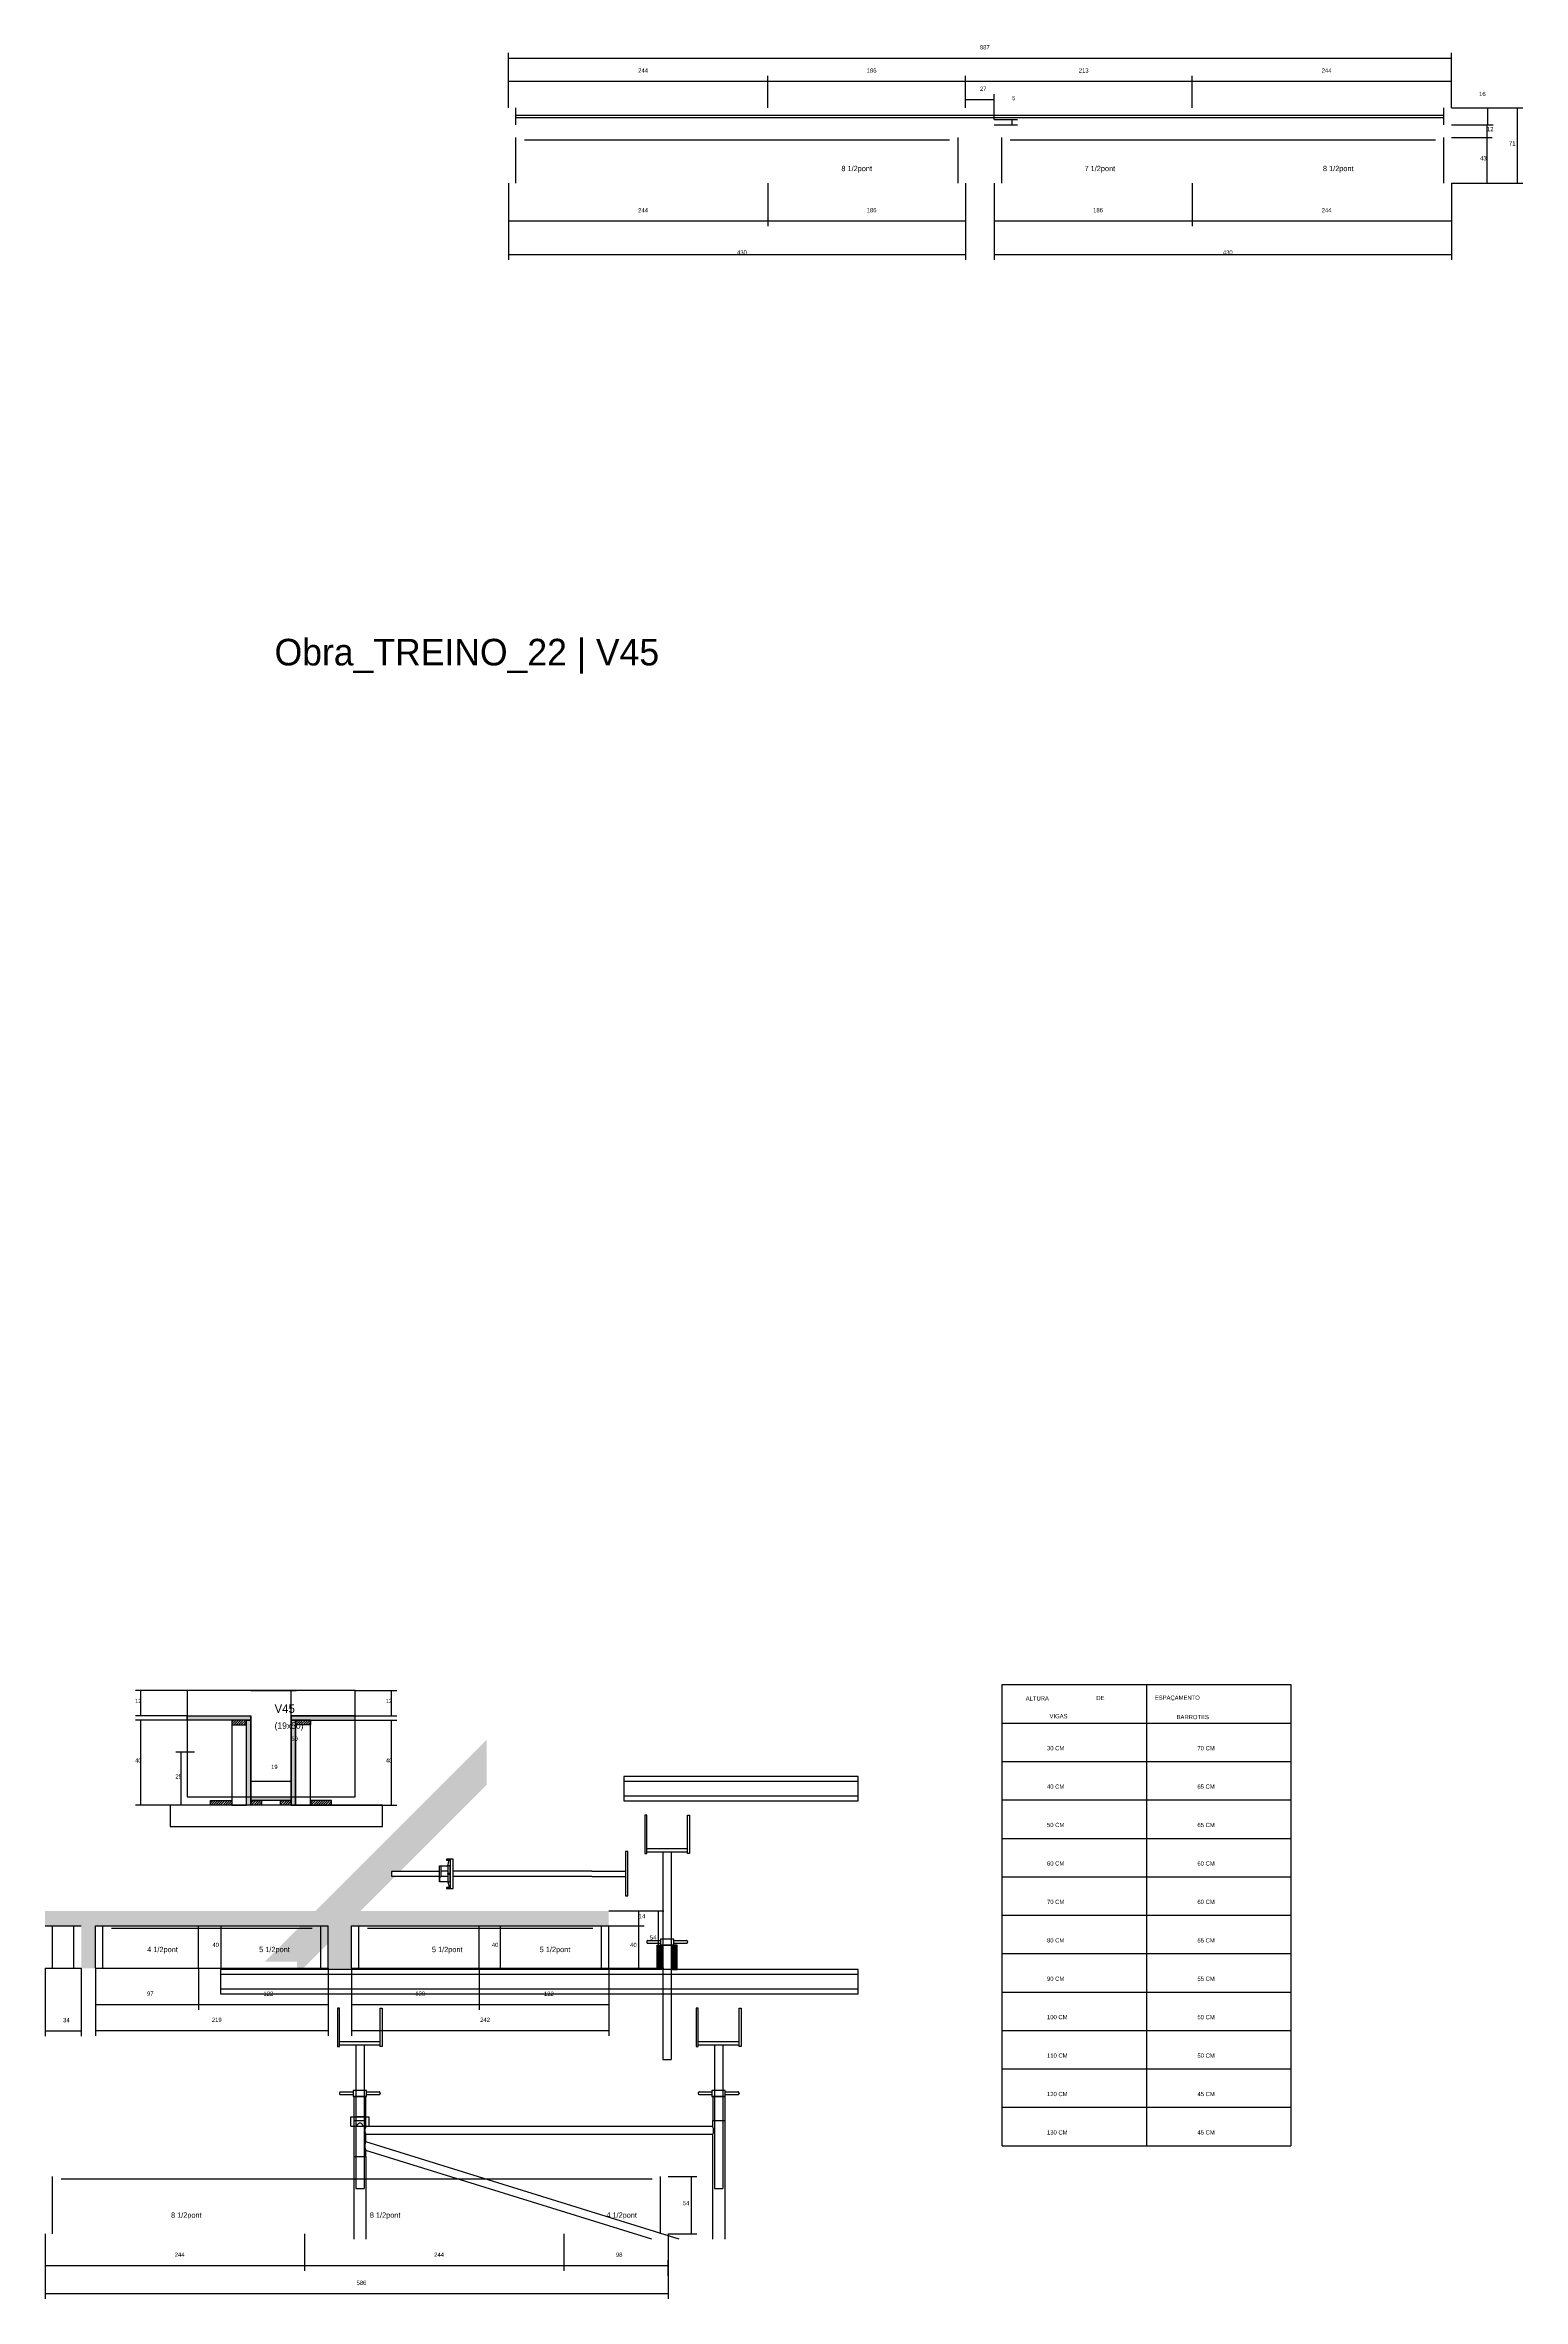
# Model space of a CAD drawing. Header units: metres. Extents: x -2848 to 21926, y -45195 to 1016.
# Drawn here: x 12584 to 13974, y -33546 to -31427 of the extents above; entities that cross this region are included whole.
import ezdxf

# ---------------------------------------------------------------- set-up
doc = ezdxf.new("R2010")
doc.units = ezdxf.units.M
for name, color, linetype in [('BARRA DE ANCORAGEM', 7, 'Continuous'), ('CONCRETO', 251, 'Continuous'), ('COTA', 4, 'Continuous'), ('Cota Seção (2x)', 4, 'Continuous'), ('Demarcação 2', 254, 'Continuous'), ('Escoras', 2, 'Continuous'), ('Forcador', 251, 'Continuous'), ('GARFOS', 7, 'Continuous'), ('Hachura', 253, 'Continuous'), ('LABEL_ID', 3, 'Continuous'), ('Madeira', 126, 'Continuous'), ('NOMENCLATURA', 7, 'Continuous'), ('Painéis', 200, 'Continuous'), ('Perfil Metálico', 251, 'Continuous'), ('SARR_2.2x7', 40, 'Continuous'), ('Texto Seção', 7, 'Continuous')]:
    doc.layers.add(name, color=color, linetype=linetype)

msp = doc.modelspace()

# ---------------------------------------------------------------- hatches: boundary and pattern name
at = {"layer": 'COTA'}
h = msp.add_hatch(dxfattribs=at)
h.set_pattern_fill('AR-CONC', scale=0.03)
h.paths.add_polyline_path([(12872.4, -33195.2), (13114.4, -33195.2), (13114.4, -33181.2), (12584.1, -33181.2), (12584.1, -33195.2), (12618.1, -33195.2), (12618.1, -33235.2), (12631.5, -33235.2), (12631.5, -33195.2), (12850.5, -33195.2), (12850.5, -33235.2), (12872.4, -33235.2)])
at = {"layer": 'Demarcação 2'}
h = msp.add_hatch(color=8, dxfattribs=at)
h.dxf.hatch_style = 1
h.paths.add_polyline_path([(12999.5, -33062.7), (12999.5, -33020.3), (12791, -33228.8), (12821.1, -33228.8), (12821.1, -33236.3), (12825.9, -33236.3), (12913.7, -33148.5), (12910, -33148.5), (12910, -33144.1), (12918.1, -33144.1)])
at = {"layer": 'Hachura'}
h = msp.add_hatch(color=8, dxfattribs=at)
h.dxf.hatch_style = 1
h.paths.add_polyline_path([(12717.7, -33001.8), (12717.7, -32997.8), (12717.7, -32997.8), (12777.7, -32997.8), (12777.7, -32997.8), (12777.7, -33001.8), (12777.7, -33001.8), (12717.7, -33001.8)])
h = msp.add_hatch(color=8, dxfattribs=at)
h.dxf.hatch_style = 1
h.paths.add_polyline_path([(12875.7, -33001.8), (12875.7, -32997.8), (12875.7, -32997.8), (12815.7, -32997.8), (12815.7, -32997.8), (12815.7, -33001.8), (12815.7, -33001.8), (12875.7, -33001.8)])
h = msp.add_hatch(dxfattribs=at)
h.set_pattern_fill('ANSI31', scale=0.5)
h.paths.add_polyline_path([(12759.7, -33001.8), (12759.7, -33006.2), (12759.7, -33006.2), (12773.7, -33006.2), (12773.7, -33006.2), (12773.7, -33001.8), (12773.7, -33001.8), (12759.7, -33001.8)])
h = msp.add_hatch(color=8, dxfattribs=at)
h.dxf.hatch_style = 1
h.paths.add_polyline_path([(12773.7, -33001.8), (12777.7, -33001.8), (12777.7, -33001.8), (12777.7, -33081.8), (12777.7, -33081.8), (12773.7, -33081.8), (12773.7, -33081.8), (12773.7, -33001.8)])
h = msp.add_hatch(color=8, dxfattribs=at)
h.dxf.hatch_style = 1
h.paths.add_polyline_path([(12819.7, -33001.8), (12815.7, -33001.8), (12815.7, -33001.8), (12815.7, -33081.8), (12815.7, -33081.8), (12819.7, -33081.8), (12819.7, -33081.8), (12819.7, -33001.8)])
h = msp.add_hatch(dxfattribs=at)
h.set_pattern_fill('ANSI31', scale=0.5)
h.paths.add_polyline_path([(12833.7, -33001.8), (12833.7, -33006.2), (12833.7, -33006.2), (12819.7, -33006.2), (12819.7, -33006.2), (12819.7, -33001.8), (12819.7, -33001.8), (12833.7, -33001.8)])
h = msp.add_hatch(dxfattribs=at)
h.set_pattern_fill('ANSI31', scale=0.5)
h.paths.add_polyline_path([(12739.7, -33081.8), (12739.7, -33077.4), (12739.7, -33077.4), (12759.7, -33077.4), (12759.7, -33077.4), (12759.7, -33081.8), (12759.7, -33081.8), (12739.7, -33081.8)])
h = msp.add_hatch(color=8, dxfattribs=at)
h.dxf.hatch_style = 1
h.paths.add_polyline_path([(12777.7, -33077.4), (12777.7, -33073.8), (12777.7, -33073.8), (12815.7, -33073.8), (12815.7, -33073.8), (12815.7, -33077.4), (12815.7, -33077.4), (12777.7, -33077.4)])
h = msp.add_hatch(dxfattribs=at)
h.set_pattern_fill('ANSI31', scale=0.5)
h.paths.add_polyline_path([(12777.7, -33081.8), (12777.7, -33077.4), (12777.7, -33077.4), (12787.7, -33077.4), (12787.7, -33077.4), (12787.7, -33081.8), (12787.7, -33081.8), (12777.7, -33081.8)])
h = msp.add_hatch(dxfattribs=at)
h.set_pattern_fill('ANSI31', scale=0.5)
h.paths.add_polyline_path([(12805.7, -33081.8), (12805.7, -33077.4), (12805.7, -33077.4), (12815.7, -33077.4), (12815.7, -33077.4), (12815.7, -33081.8), (12815.7, -33081.8), (12805.7, -33081.8)])
h = msp.add_hatch(dxfattribs=at)
h.set_pattern_fill('ANSI31', scale=0.5)
h.paths.add_polyline_path([(12853.7, -33081.8), (12853.7, -33077.4), (12853.7, -33077.4), (12833.7, -33077.4), (12833.7, -33077.4), (12833.7, -33081.8), (12833.7, -33081.8), (12853.7, -33081.8)])
at = {"layer": 'Perfil Metálico'}
h = msp.add_hatch(color=8, dxfattribs=at)
h.dxf.hatch_style = 1
h.paths.add_polyline_path([(13159.8, -33236.3), (13164.3, -33236.3), (13164.3, -33213.5), (13159.8, -33213.5)])
h = msp.add_hatch(color=8, dxfattribs=at)
h.dxf.hatch_style = 1
h.paths.add_polyline_path([(13174.2, -33236.3), (13178.7, -33236.3), (13178.7, -33213.5), (13174.2, -33213.5)])

# ---------------------------------------------------------------- linework, layer by layer
at = {"layer": 'BARRA DE ANCORAGEM'}
for p, q in [((12962.9, -33138.8), (12964.1, -33133.5)), ((12965.2, -33132.6), (12965.2, -33160)), ((12999.5, -33143.7), (12967.9, -33143.7)), ((13098.5, -33143.7), (12999.5, -33143.7)), ((13098.5, -33143.7), (13130, -33143.7)), ((12955.1, -33150.9), (12955, -33151.4)), ((12955, -33151.4), (12955.1, -33151.9)), ((12955.2, -33150.4), (12955.1, -33150.9)), ((12955.1, -33151.9), (12955.2, -33152.4)), ((12955.5, -33149.9), (12955.2, -33150.4)), ((12955.2, -33152.4), (12955.5, -33152.9)), ((12955.9, -33149.5), (12955.5, -33149.9)), ((12955.5, -33152.9), (12955.9, -33153.3)), ((12956.3, -33149.2), (12955.9, -33149.5)), ((12955.9, -33153.3), (12956.3, -33153.6)), ((12956.8, -33149), (12956.3, -33149.2)), ((12956.3, -33153.6), (12956.8, -33153.8)), ((12962.9, -33153.8), (12964.1, -33159.1)), ((12999.5, -33149), (12967.9, -33149)), ((13098.5, -33149), (12999.5, -33149)), ((13098.5, -33149), (13130, -33149))]:
    msp.add_line(p, q, dxfattribs=at)
for points in [[(13132.4, -33167.1), (13132.4, -33125.5), (13130, -33125.5), (13130, -33167.1)], [(12955, -33144.1), (12910, -33144.1), (12910, -33148.5), (12955, -33148.5)], [(12965.2, -33132.6), (12961.7, -33132.6), (12961.7, -33133.5), (12965.2, -33133.5)], [(12965.2, -33138.8), (12962.9, -33138.8), (12962.9, -33153.8), (12965.2, -33153.8)], [(12967.9, -33160), (12967.9, -33132.6), (12965.2, -33132.6), (12965.2, -33160)], [(12965.2, -33159.1), (12961.7, -33159.1), (12961.7, -33160), (12965.2, -33160)]]:
    msp.add_lwpolyline(points, close=True, dxfattribs=at)
for points in [[(12962.9, -33153.8), (12955, -33153.8), (12955, -33138.8), (12962.9, -33138.8)], [(12962.9, -33143.7), (12956.8, -33143.7), (12956.8, -33138.8)], [(12962.9, -33149), (12956.8, -33149), (12956.8, -33143.7)], [(12962.9, -33146.8), (12965.2, -33146.8), (12965.2, -33145.9), (12962.9, -33145.9), (12962.9, -33146.8), (12962.9, -33145.9)]]:
    msp.add_lwpolyline(points, dxfattribs=at)
at = {"layer": 'CONCRETO'}
for points in [[(12875.7, -32997.8), (12875.7, -32973.8), (12717.7, -32973.8), (12717.7, -32997.8), (12777.7, -32997.8), (12777.7, -33073.8), (12815.7, -33073.8), (12815.7, -33007.8), (12815.7, -32997.8)], [(12717.7, -33073.8), (12875.7, -33073.8), (12875.7, -32973.8), (12717.7, -32973.8)]]:
    msp.add_lwpolyline(points, close=True, dxfattribs=at)
at = {"layer": 'COTA'}
for p, q in [((13020, -31485.6), (13020, -31433.8)), ((13020, -31438.8), (13907, -31438.8)), ((13907, -31485.6), (13907, -31433.8)), ((13020, -31485.6), (13020, -31455.7)), ((13020, -31460.7), (13264, -31460.7)), ((13264, -31485.6), (13264, -31455.7)), ((13264, -31485.6), (13264, -31455.7)), ((13264, -31460.7), (13450, -31460.7)), ((13450, -31485.6), (13450, -31455.7)), ((13450, -31485.6), (13450, -31455.7)), ((13450, -31460.7), (13663, -31460.7)), ((13450, -31485.6), (13450, -31472.8)), ((13477, -31496.6), (13477, -31472.8)), ((13663, -31485.6), (13663, -31455.7)), ((13663, -31485.6), (13663, -31455.7)), ((13663, -31460.7), (13907, -31460.7)), ((13907, -31485.6), (13907, -31455.7)), ((13450, -31477.8), (13477, -31477.8)), ((13907, -31485.6), (13974.3, -31485.6)), ((13907, -31485.6), (13946.2, -31485.6)), ((13941.2, -31501.6), (13941.2, -31485.6)), ((13969.3, -31556.6), (13969.3, -31485.6)), ((13477, -31496.6), (13498.8, -31496.6)), ((13477, -31501.6), (13498.8, -31501.6)), ((13493.8, -31501.6), (13493.8, -31496.6)), ((13907, -31501.6), (13945.5, -31501.6)), ((13907, -31501.6), (13946.2, -31501.6)), ((13907, -31513.6), (13945.5, -31513.6)), ((13907, -31513.6), (13945.5, -31513.6)), ((13940.5, -31513.6), (13940.5, -31501.6)), ((13940.5, -31556.6), (13940.5, -31513.6)), ((13020, -31556.6), (13020, -31597)), ((13020, -31556.6), (13020, -31628.7)), ((13264, -31556.6), (13264, -31597)), ((13264, -31556.6), (13264, -31597)), ((13450, -31556.6), (13450, -31597)), ((13450, -31556.6), (13450, -31628.7)), ((13477, -31556.6), (13477, -31597)), ((13477, -31556.6), (13477, -31628.7)), ((13663, -31556.6), (13663, -31597)), ((13663, -31556.6), (13663, -31597)), ((13907, -31556.6), (13907, -31597)), ((13907, -31556.6), (13907, -31628.7)), ((13907, -31556.6), (13945.5, -31556.6)), ((13907, -31556.6), (13974.3, -31556.6)), ((13020, -31592), (13264, -31592)), ((13264, -31592), (13450, -31592)), ((13477, -31592), (13663, -31592)), ((13663, -31592), (13907, -31592)), ((13020, -31623.7), (13450, -31623.7)), ((13477, -31623.7), (13907, -31623.7)), ((12717.7, -32973.8), (12669.3, -32973.8)), ((12674.3, -32997.8), (12674.3, -32973.8)), ((12875.7, -32973.8), (12915.1, -32973.8)), ((12910.1, -32997.8), (12910.1, -32973.8)), ((12717.7, -32997.8), (12669.3, -32997.8)), ((12875.7, -32997.8), (12915.1, -32997.8)), ((12717.7, -33001.8), (12669.3, -33001.8)), ((12674.3, -33081.8), (12674.3, -33001.8)), ((12833.7, -33001.8), (12915.1, -33001.8)), ((12910.1, -33081.8), (12910.1, -33001.8)), ((12724.7, -33031.8), (12707.2, -33031.8)), ((12712.2, -33081.8), (12712.2, -33031.8)), ((12739.7, -33081.8), (12669.3, -33081.8)), ((12731.6, -33081.8), (12707.2, -33081.8)), ((12853.7, -33081.8), (12915.1, -33081.8)), ((13114.4, -33181.2), (13147.6, -33181.2)), ((13114.4, -33181.2), (13166.2, -33181.2)), ((13142.6, -33195.2), (13142.6, -33181.2)), ((13161.2, -33235.2), (13161.2, -33181.2)), ((12740, -33195.2), (12754.6, -33195.2)), ((12749.6, -33235.2), (12749.6, -33195.2)), ((13003.8, -33195.2), (13017.5, -33195.2)), ((13012.5, -33235.2), (13012.5, -33195.2)), ((13114.4, -33195.2), (13147.6, -33195.2)), ((13114.4, -33195.2), (13147.6, -33195.2)), ((13142.6, -33235.2), (13142.6, -33195.2)), ((12584.1, -33235.2), (12584.1, -33299.1)), ((12618.1, -33235.2), (12618.1, -33299.1)), ((12631.5, -33235.2), (12631.5, -33274.1)), ((12631.5, -33235.2), (12631.5, -33298.7)), ((12728.5, -33235.2), (12728.5, -33274.1)), ((12728.5, -33235.2), (12728.5, -33274.1)), ((12740, -33235.2), (12754.6, -33235.2)), ((12850.5, -33235.2), (12850.5, -33274.1)), ((12850.5, -33235.2), (12850.5, -33298.7)), ((12872.4, -33235.2), (12872.4, -33274.1)), ((12872.4, -33235.2), (12872.4, -33298.7)), ((12992.4, -33235.2), (12992.4, -33274.1)), ((12992.4, -33235.2), (12992.4, -33274.1)), ((13003.8, -33235.2), (13017.5, -33235.2)), ((13114.4, -33235.2), (13114.4, -33274.1)), ((13114.4, -33235.2), (13114.4, -33298.7)), ((13114.4, -33235.2), (13147.6, -33235.2)), ((13114.4, -33235.2), (13166.2, -33235.2)), ((12631.5, -33269.1), (12728.5, -33269.1)), ((12728.5, -33269.1), (12850.5, -33269.1)), ((12872.4, -33269.1), (12992.4, -33269.1)), ((12992.4, -33269.1), (13114.4, -33269.1)), ((12584.1, -33294.1), (12618.1, -33294.1)), ((12631.5, -33293.7), (12850.5, -33293.7)), ((12872.4, -33293.7), (13114.4, -33293.7)), ((13170.1, -33431), (13197.1, -33431)), ((13192.1, -33485), (13192.1, -33431)), ((12584.1, -33485), (12584.1, -33519.6)), ((12584.1, -33485), (12584.1, -33546.1)), ((12828.1, -33485), (12828.1, -33519.6)), ((12828.1, -33485), (12828.1, -33519.6)), ((13072.1, -33485), (13072.1, -33519.6)), ((13072.1, -33485), (13072.1, -33519.6)), ((13170.1, -33485), (13197.1, -33485)), ((13170.1, -33485), (13170.1, -33546.1)), ((12584.1, -33514.6), (12828.1, -33514.6)), ((12828.1, -33514.6), (13072.1, -33514.6)), ((13072.1, -33514.6), (13170.1, -33514.6)), ((13170.1, -33524.3), (13170.1, -33509.6)), ((12584.1, -33541.1), (13170.1, -33541.1))]:
    msp.add_line(p, q, dxfattribs=at)
at = {"layer": 'Cota Seção (2x)'}
for p, q in [((12777.7, -32973.8), (12820.7, -32973.8)), ((12815.7, -33073.8), (12815.7, -32973.8)), ((12777.7, -33073.8), (12777.7, -33054.3)), ((12777.7, -33059.3), (12815.7, -33059.3)), ((12815.7, -33073.8), (12815.7, -33054.3)), ((12777.7, -33073.8), (12820.7, -33073.8))]:
    msp.add_line(p, q, dxfattribs=at)
at = {"layer": 'Escoras'}
for p, q in [((13174.9, -33213.5), (13163.7, -33213.5)), ((12874.6, -33355.9), (12874.6, -33490)), ((12885.9, -33355.9), (12874.6, -33355.9)), ((12885.9, -33378.4), (12885.9, -33355.9)), ((13223.4, -33355.9), (13212.1, -33355.9)), ((13212.1, -33355.9), (13212.1, -33378.4)), ((13223.4, -33355.9), (13223.4, -33490)), ((12871.8, -33375), (12888.7, -33375)), ((12871.8, -33383.8), (12871.8, -33375)), ((12874.6, -33378.4), (12885.9, -33378.4)), ((12884.2, -33375), (12876.3, -33375)), ((12878.8, -33381.2), (12878.2, -33381.7)), ((12879.5, -33380.9), (12878.8, -33381.2)), ((12880.2, -33380.8), (12879.5, -33380.9)), ((12881, -33380.9), (12880.2, -33380.8)), ((12881.7, -33381.2), (12881, -33380.9)), ((12882.3, -33381.7), (12881.7, -33381.2)), ((12885.9, -33384), (12885.9, -33378.4)), ((12888.7, -33375), (12888.7, -33383.8)), ((13212.1, -33378.4), (13223.4, -33378.4)), ((13212.1, -33384), (13212.1, -33378.4)), ((12871.8, -33383.8), (12877.3, -33383.8)), ((12884.2, -33384.1), (12876.3, -33384.1)), ((12877.4, -33383), (12877.3, -33383.8)), ((12877.7, -33382.3), (12877.4, -33383)), ((12878.2, -33381.7), (12877.7, -33382.3)), ((12882.8, -33382.3), (12882.3, -33381.7)), ((12883.1, -33383), (12882.8, -33382.3)), ((12883.2, -33383.8), (12883.1, -33383)), ((12883.2, -33383.8), (12888.7, -33383.8)), ((12885, -33387.2), (12884.9, -33387.8)), ((12884.9, -33387.8), (12885, -33388.5)), ((12885, -33401.5), (12884.9, -33402.3)), ((12884.9, -33402.3), (12885, -33403)), ((12885.2, -33385.9), (12885, -33386.5)), ((12885, -33386.5), (12885, -33387.2)), ((12885, -33388.5), (12885, -33389.1)), ((12885, -33389.1), (12885.2, -33389.8)), ((12885.2, -33400.1), (12885, -33400.8)), ((12885, -33400.8), (12885, -33401.5)), ((12885.4, -33385.2), (12885.2, -33385.9)), ((12885.2, -33389.8), (12885.4, -33390.4)), ((12885.3, -33399.4), (12885.2, -33400.1)), ((12885.6, -33398.7), (12885.3, -33399.4)), ((12885.6, -33384.6), (12885.4, -33385.2)), ((12885.4, -33390.4), (12885.6, -33391)), ((12885.9, -33384), (12885.6, -33384.6)), ((12885.6, -33391), (12885.9, -33391.6)), ((12885.9, -33398), (12885.6, -33398.7)), ((13212.1, -33384), (12885.9, -33384)), ((13212.1, -33391.6), (12885.9, -33391.6)), ((12885.9, -33398), (12885.9, -33391.6)), ((13180.6, -33490), (12885.9, -33398.5)), ((13212.4, -33384.6), (13212.1, -33384)), ((13212.1, -33391.6), (13212.4, -33391)), ((13212.1, -33490), (13212.1, -33391.6)), ((13212.6, -33385.2), (13212.4, -33384.6)), ((13212.4, -33391), (13212.6, -33390.4)), ((13212.8, -33385.9), (13212.6, -33385.2)), ((13212.6, -33390.4), (13212.8, -33389.8)), ((13212.9, -33386.5), (13212.8, -33385.9)), ((13212.8, -33389.8), (13212.9, -33389.1)), ((13213, -33387.2), (13212.9, -33386.5)), ((13212.9, -33389.1), (13213, -33388.5)), ((13213, -33387.8), (13213, -33387.2)), ((13213, -33388.5), (13213, -33387.8)), ((12874.6, -33412.1), (12885.9, -33412.1)), ((12885, -33403), (12885, -33403.7)), ((12885, -33403.7), (12885.2, -33404.4)), ((12885.2, -33404.4), (12885.3, -33405.1)), ((12885.3, -33405.1), (12885.6, -33405.8)), ((12885.6, -33405.8), (12885.9, -33406.5)), ((13154.8, -33490), (12885.9, -33406.5)), ((12885.9, -33412.1), (12885.9, -33406.5)), ((12885.9, -33412.1), (12885.9, -33490))]:
    msp.add_line(p, q, dxfattribs=at)
at = {"layer": 'Forcador'}
for p, q in [((13150.2, -33122.6), (13188.4, -33122.6)), ((13150.2, -33125.8), (13188.4, -33125.8)), ((13165.3, -33125.8), (13165.3, -33236.3)), ((13173.2, -33125.8), (13173.2, -33236.3)), ((13150.3, -33209.6), (13150.2, -33209.8)), ((13150.2, -33209.8), (13150.2, -33209.9)), ((13150.2, -33209.9), (13150.2, -33210)), ((13150.2, -33210), (13150.2, -33210.1)), ((13150.2, -33210.1), (13150.2, -33210.6)), ((13150.2, -33210.6), (13150.2, -33210.7)), ((13150.2, -33210.7), (13150.2, -33210.9)), ((13150.2, -33210.9), (13150.2, -33211)), ((13150.2, -33211), (13150.3, -33211.1)), ((13150.4, -33209.5), (13150.3, -33209.6)), ((13150.3, -33211.1), (13150.4, -33211.2)), ((13150.5, -33209.3), (13150.4, -33209.4)), ((13150.4, -33209.4), (13150.4, -33209.5)), ((13150.4, -33211.2), (13150.4, -33211.3)), ((13150.4, -33211.3), (13150.5, -33211.4)), ((13150.7, -33209.3), (13150.5, -33209.3)), ((13150.5, -33211.4), (13150.7, -33211.5)), ((13150.8, -33209.2), (13150.7, -33209.3)), ((13150.7, -33211.5), (13150.8, -33211.5)), ((13150.9, -33209.2), (13150.8, -33209.2)), ((13150.8, -33211.5), (13150.9, -33211.6)), ((13151, -33209.1), (13150.9, -33209.2)), ((13150.9, -33211.6), (13151, -33211.6)), ((13151.2, -33209.1), (13151, -33209.1)), ((13151, -33211.6), (13151.2, -33211.6)), ((13151.2, -33209.1), (13163, -33209.1)), ((13151.2, -33211.6), (13163, -33211.6)), ((13175.6, -33209.1), (13187.4, -33209.1)), ((13175.6, -33211.6), (13187.4, -33211.6)), ((13187.5, -33209.1), (13187.4, -33209.1)), ((13187.4, -33211.6), (13187.5, -33211.6)), ((13187.6, -33209.2), (13187.5, -33209.1)), ((13187.5, -33211.6), (13187.6, -33211.6)), ((13187.8, -33209.2), (13187.6, -33209.2)), ((13187.6, -33211.6), (13187.8, -33211.5)), ((13187.9, -33209.3), (13187.8, -33209.2)), ((13187.8, -33211.5), (13187.9, -33211.5)), ((13188, -33209.3), (13187.9, -33209.3)), ((13187.9, -33211.5), (13188, -33211.4)), ((13188.1, -33209.4), (13188, -33209.3)), ((13188, -33211.4), (13188.1, -33211.3)), ((13188.2, -33209.5), (13188.1, -33209.4)), ((13188.1, -33211.3), (13188.2, -33211.2)), ((13188.3, -33209.6), (13188.2, -33209.5)), ((13188.2, -33211.2), (13188.3, -33211.1)), ((13188.3, -33209.8), (13188.3, -33209.6)), ((13188.4, -33209.9), (13188.3, -33209.8)), ((13188.3, -33211), (13188.4, -33210.9)), ((13188.3, -33211.1), (13188.3, -33211)), ((13188.4, -33210), (13188.4, -33209.9)), ((13188.4, -33210.1), (13188.4, -33210)), ((13188.4, -33210.1), (13188.4, -33210.6)), ((13188.4, -33210.7), (13188.4, -33210.6)), ((13188.4, -33210.9), (13188.4, -33210.7)), ((13165.3, -33236.3), (13165.3, -33259.1)), ((13173.2, -33236.3), (13173.2, -33259.1)), ((13165.3, -33259.1), (13165.3, -33320.8)), ((13173.2, -33259.1), (13173.2, -33320.8)), ((12861.1, -33304.1), (12899.4, -33304.1)), ((12861.1, -33307.3), (12899.4, -33307.3)), ((12876.3, -33307.3), (12876.3, -33442.3)), ((12884.2, -33307.3), (12884.2, -33442.3)), ((13198.6, -33304.1), (13236.9, -33304.1)), ((13198.6, -33307.3), (13236.9, -33307.3)), ((13213.8, -33307.3), (13213.8, -33442.3)), ((13221.7, -33307.3), (13221.7, -33442.3)), ((13165.3, -33320.8), (13173.2, -33320.8)), ((12861.2, -33352.1), (12861.1, -33352.2)), ((12861.1, -33352.2), (12861.1, -33352.4)), ((12861.1, -33352.4), (12861.1, -33352.5)), ((12861.1, -33352.5), (12861.1, -33352.9)), ((12861.1, -33352.9), (12861.1, -33353.1)), ((12861.1, -33353.1), (12861.1, -33353.2)), ((12861.1, -33353.2), (12861.2, -33353.3)), ((12861.3, -33351.9), (12861.2, -33352)), ((12861.2, -33352), (12861.2, -33352.1)), ((12861.2, -33353.3), (12861.2, -33353.5)), ((12861.2, -33353.5), (12861.3, -33353.6)), ((12861.4, -33351.8), (12861.3, -33351.9)), ((12861.3, -33353.6), (12861.4, -33353.7)), ((12861.5, -33351.7), (12861.4, -33351.8)), ((12861.4, -33353.7), (12861.5, -33353.8)), ((12861.6, -33351.6), (12861.5, -33351.7)), ((12861.5, -33353.8), (12861.6, -33353.8)), ((12861.7, -33351.6), (12861.6, -33351.6)), ((12861.6, -33353.8), (12861.7, -33353.9)), ((12861.9, -33351.5), (12861.7, -33351.6)), ((12861.7, -33353.9), (12861.9, -33353.9)), ((12862, -33351.5), (12861.9, -33351.5)), ((12861.9, -33353.9), (12862, -33354)), ((12862.1, -33351.5), (12862, -33351.5)), ((12862, -33354), (12862.1, -33354)), ((12862.1, -33351.5), (12873.9, -33351.5)), ((12862.1, -33354), (12873.9, -33354)), ((12886.5, -33351.5), (12898.3, -33351.5)), ((12886.5, -33354), (12898.3, -33354)), ((12898.5, -33351.5), (12898.3, -33351.5)), ((12898.3, -33354), (12898.5, -33354)), ((12898.6, -33351.5), (12898.5, -33351.5)), ((12898.5, -33354), (12898.6, -33353.9)), ((12898.7, -33351.6), (12898.6, -33351.5)), ((12898.6, -33353.9), (12898.7, -33353.9)), ((12898.8, -33351.6), (12898.7, -33351.6)), ((12898.7, -33353.9), (12898.8, -33353.8)), ((12899, -33351.7), (12898.8, -33351.6)), ((12898.8, -33353.8), (12899, -33353.8)), ((12899.1, -33351.8), (12899, -33351.7)), ((12899, -33353.8), (12899.1, -33353.7)), ((12899.1, -33351.9), (12899.1, -33351.8)), ((12899.2, -33352), (12899.1, -33351.9)), ((12899.1, -33353.6), (12899.2, -33353.5)), ((12899.1, -33353.7), (12899.1, -33353.6)), ((12899.3, -33352.1), (12899.2, -33352)), ((12899.2, -33353.5), (12899.3, -33353.3)), ((12899.3, -33352.2), (12899.3, -33352.1)), ((12899.3, -33352.4), (12899.3, -33352.2)), ((12899.4, -33352.5), (12899.3, -33352.4)), ((12899.3, -33353.1), (12899.4, -33352.9)), ((12899.3, -33353.2), (12899.3, -33353.1)), ((12899.3, -33353.3), (12899.3, -33353.2)), ((12899.4, -33352.5), (12899.4, -33352.9)), ((13198.7, -33352.1), (13198.6, -33352.2)), ((13198.6, -33352.2), (13198.6, -33352.4)), ((13198.6, -33352.4), (13198.6, -33352.5)), ((13198.6, -33352.5), (13198.6, -33352.9)), ((13198.6, -33352.9), (13198.6, -33353.1)), ((13198.6, -33353.1), (13198.6, -33353.2)), ((13198.6, -33353.2), (13198.7, -33353.3)), ((13198.8, -33351.9), (13198.7, -33352)), ((13198.7, -33352), (13198.7, -33352.1)), ((13198.7, -33353.3), (13198.7, -33353.5)), ((13198.7, -33353.5), (13198.8, -33353.6)), ((13198.9, -33351.8), (13198.8, -33351.9)), ((13198.8, -33353.6), (13198.9, -33353.7)), ((13199, -33351.7), (13198.9, -33351.8)), ((13198.9, -33353.7), (13199, -33353.8)), ((13199.1, -33351.6), (13199, -33351.7)), ((13199, -33353.8), (13199.1, -33353.8)), ((13199.2, -33351.6), (13199.1, -33351.6)), ((13199.1, -33353.8), (13199.2, -33353.9)), ((13199.4, -33351.5), (13199.2, -33351.6)), ((13199.2, -33353.9), (13199.4, -33353.9)), ((13199.5, -33351.5), (13199.4, -33351.5)), ((13199.4, -33353.9), (13199.5, -33354)), ((13199.6, -33351.5), (13199.5, -33351.5)), ((13199.5, -33354), (13199.6, -33354)), ((13199.6, -33351.5), (13211.4, -33351.5)), ((13199.6, -33354), (13211.4, -33354)), ((13224, -33351.5), (13235.8, -33351.5)), ((13224, -33354), (13235.8, -33354)), ((13236, -33351.5), (13235.8, -33351.5)), ((13235.8, -33354), (13236, -33354)), ((13236.1, -33351.5), (13236, -33351.5)), ((13236, -33354), (13236.1, -33353.9)), ((13236.2, -33351.6), (13236.1, -33351.5)), ((13236.1, -33353.9), (13236.2, -33353.9)), ((13236.3, -33351.6), (13236.2, -33351.6)), ((13236.2, -33353.9), (13236.3, -33353.8)), ((13236.5, -33351.7), (13236.3, -33351.6)), ((13236.3, -33353.8), (13236.5, -33353.8)), ((13236.6, -33351.8), (13236.5, -33351.7)), ((13236.5, -33353.8), (13236.6, -33353.7)), ((13236.6, -33351.9), (13236.6, -33351.8)), ((13236.7, -33352), (13236.6, -33351.9)), ((13236.6, -33353.6), (13236.7, -33353.5)), ((13236.6, -33353.7), (13236.6, -33353.6)), ((13236.8, -33352.1), (13236.7, -33352)), ((13236.7, -33353.5), (13236.8, -33353.3)), ((13236.8, -33352.2), (13236.8, -33352.1)), ((13236.8, -33352.4), (13236.8, -33352.2)), ((13236.9, -33352.5), (13236.8, -33352.4)), ((13236.8, -33353.1), (13236.9, -33352.9)), ((13236.8, -33353.2), (13236.8, -33353.1)), ((13236.8, -33353.3), (13236.8, -33353.2)), ((13236.9, -33352.5), (13236.9, -33352.9)), ((12876.3, -33442.3), (12884.2, -33442.3)), ((13213.8, -33442.3), (13221.7, -33442.3))]:
    msp.add_line(p, q, dxfattribs=at)
for points in [[(13148.2, -33091.1), (13148.2, -33127.1), (13150.2, -33127.1), (13150.2, -33091.1)], [(13190.3, -33091.1), (13190.3, -33127.1), (13188.4, -33127.1), (13188.4, -33091.1)], [(13163, -33207.7), (13163, -33213.5), (13175.6, -33213.5), (13175.6, -33207.7)], [(12859.2, -33272.6), (12859.2, -33308.6), (12861.1, -33308.6), (12861.1, -33272.6)], [(12901.3, -33272.6), (12901.3, -33308.6), (12899.4, -33308.6), (12899.4, -33272.6)], [(13196.7, -33272.6), (13196.7, -33308.6), (13198.6, -33308.6), (13198.6, -33272.6)], [(13238.8, -33272.6), (13238.8, -33308.6), (13236.9, -33308.6), (13236.9, -33272.6)], [(12873.9, -33350), (12873.9, -33355.9), (12886.5, -33355.9), (12886.5, -33350)], [(13211.4, -33350), (13211.4, -33355.9), (13224, -33355.9), (13224, -33350)]]:
    msp.add_lwpolyline(points, close=True, dxfattribs=at)
at = {"layer": 'GARFOS'}
for p, q in [((13484.4, -33402.1), (13484.4, -32968.4)), ((13484.4, -32968.4), (13755.9, -32968.4)), ((13620.2, -32968.4), (13620.2, -33402.1)), ((13755.9, -32968.4), (13755.9, -33402.1)), ((13484.4, -33004.6), (13755.9, -33004.6)), ((13484.4, -33004.6), (13755.9, -33004.6)), ((13484.4, -33040.7), (13755.9, -33040.7)), ((13484.4, -33076.8), (13755.9, -33076.8)), ((13484.4, -33113), (13755.9, -33113)), ((13484.4, -33149.1), (13755.9, -33149.1)), ((13484.4, -33185.3), (13755.9, -33185.3)), ((13484.4, -33221.4), (13755.9, -33221.4)), ((13484.4, -33257.5), (13755.9, -33257.5)), ((13484.4, -33293.7), (13755.9, -33293.7)), ((13484.4, -33329.8), (13755.9, -33329.8)), ((13484.4, -33365.9), (13755.9, -33365.9)), ((13484.4, -33402.1), (13755.9, -33402.1))]:
    msp.add_line(p, q, dxfattribs=at)
at = {"layer": 'Madeira'}
for points in [[(12759.7, -33001.8), (12759.7, -33006.2), (12773.7, -33006.2), (12773.7, -33001.8)], [(12759.7, -33081.8), (12773.7, -33081.8), (12773.7, -33001.8), (12759.7, -33001.8)], [(12833.7, -33001.8), (12833.7, -33006.2), (12819.7, -33006.2), (12819.7, -33001.8)], [(12833.7, -33001.8), (12819.7, -33001.8), (12819.7, -33081.8), (12833.7, -33081.8)], [(12701.8, -33101.8), (12901.4, -33101.8), (12901.4, -33081.8), (12701.8, -33081.8)], [(12739.7, -33081.8), (12739.7, -33077.4), (12759.7, -33077.4), (12759.7, -33081.8)], [(12777.7, -33081.8), (12777.7, -33077.4), (12787.7, -33077.4), (12787.7, -33081.8)], [(12805.7, -33081.8), (12805.7, -33077.4), (12815.7, -33077.4), (12815.7, -33081.8)], [(12853.7, -33081.8), (12853.7, -33077.4), (12833.7, -33077.4), (12833.7, -33081.8)]]:
    msp.add_lwpolyline(points, close=True, dxfattribs=at)
at = {"layer": 'Painéis'}
for p, q in [((12717.7, -32997.8), (12777.7, -32997.8)), ((12717.7, -33001.8), (12717.7, -32997.8)), ((12777.7, -33001.8), (12777.7, -32997.8)), ((12815.7, -32997.8), (12875.7, -32997.8)), ((12815.7, -33001.8), (12815.7, -32997.8)), ((12875.7, -33001.8), (12875.7, -32997.8)), ((12777.7, -33081.8), (12777.7, -33001.8)), ((12815.7, -33081.8), (12815.7, -33001.8)), ((12777.7, -33073.8), (12815.7, -33073.8)), ((12777.7, -33077.4), (12777.7, -33073.8)), ((12815.7, -33077.4), (12815.7, -33073.8)), ((12584.1, -33195.2), (12618.1, -33195.2)), ((12631.5, -33195.2), (12850.5, -33195.2)), ((12631.5, -33235.2), (12631.5, -33195.2)), ((12728.5, -33235.2), (12728.5, -33195.2)), ((12850.5, -33235.2), (12850.5, -33195.2)), ((12872.4, -33195.2), (13114.4, -33195.2)), ((12872.4, -33235.2), (12872.4, -33195.2)), ((12992.4, -33235.2), (12992.4, -33195.2)), ((13114.4, -33235.2), (13114.4, -33195.2)), ((12584.1, -33235.2), (12618.1, -33235.2)), ((12631.5, -33235.2), (12850.5, -33235.2)), ((12872.4, -33235.2), (13114.4, -33235.2))]:
    msp.add_line(p, q, dxfattribs=at)
for points in [[(12717.7, -33001.8), (12717.7, -32997.8), (12777.7, -32997.8), (12777.7, -33001.8)], [(12875.7, -33001.8), (12875.7, -32997.8), (12815.7, -32997.8), (12815.7, -33001.8)], [(12773.7, -33001.8), (12777.7, -33001.8), (12777.7, -33081.8), (12773.7, -33081.8)], [(12819.7, -33001.8), (12815.7, -33001.8), (12815.7, -33081.8), (12819.7, -33081.8)], [(12777.7, -33077.4), (12777.7, -33073.8), (12815.7, -33073.8), (12815.7, -33077.4)]]:
    msp.add_lwpolyline(points, close=True, dxfattribs=at)
at = {"layer": 'Perfil Metálico'}
for p, q in [((13128.5, -33059.3), (13349, -33059.3)), ((13128.5, -33073.1), (13349, -33073.1)), ((12749, -33240.8), (13349, -33240.8)), ((12749, -33254.6), (13349, -33254.6))]:
    msp.add_line(p, q, dxfattribs=at)
for points in [[(13128.5, -33077.6), (13349, -33077.6), (13349, -33054.8), (13128.5, -33054.8)], [(13164.3, -33236.3), (13159.8, -33236.3), (13159.8, -33213.5), (13164.3, -33213.5)], [(13174.2, -33236.3), (13178.7, -33236.3), (13178.7, -33213.5), (13174.2, -33213.5)], [(12749, -33259.1), (13349, -33259.1), (13349, -33236.3), (12749, -33236.3)]]:
    msp.add_lwpolyline(points, close=True, dxfattribs=at)
at = {"layer": 'SARR_2.2x7'}
for p, q in [((13027, -31501.6), (13027, -31485.6)), ((13027, -31492.6), (13264, -31492.6)), ((13027, -31494.6), (13264, -31494.6)), ((13264, -31492.6), (13663, -31492.6)), ((13264, -31494.6), (13663, -31494.6)), ((13663, -31492.6), (13900, -31492.6)), ((13663, -31494.6), (13900, -31494.6)), ((13900, -31501.6), (13900, -31485.6)), ((13027, -31556.6), (13027, -31513.6)), ((13035, -31515.8), (13264, -31515.8)), ((13264, -31515.8), (13435, -31515.8)), ((13443, -31556.6), (13443, -31513.6)), ((13484, -31556.6), (13484, -31513.6)), ((13492, -31515.8), (13663, -31515.8)), ((13663, -31515.8), (13892, -31515.8)), ((13900, -31556.6), (13900, -31513.6)), ((12591.1, -33235.2), (12591.1, -33195.2)), ((12611.1, -33235.2), (12611.1, -33195.2)), ((12638.5, -33235.2), (12638.5, -33195.2)), ((12646.5, -33197.4), (12728.5, -33197.4)), ((12728.5, -33197.4), (12835.5, -33197.4)), ((12843.5, -33235.2), (12843.5, -33195.2)), ((12879.4, -33235.2), (12879.4, -33195.2)), ((12887.4, -33197.4), (12992.4, -33197.4)), ((12992.4, -33197.4), (13099.4, -33197.4)), ((13107.4, -33235.2), (13107.4, -33195.2)), ((12591.1, -33485), (12591.1, -33431)), ((12599.1, -33433.2), (12828.1, -33433.2)), ((12828.1, -33433.2), (13072.1, -33433.2)), ((13072.1, -33433.2), (13155.1, -33433.2)), ((13163.1, -33485), (13163.1, -33431))]:
    msp.add_line(p, q, dxfattribs=at)

# ---------------------------------------------------------------- texts
at = {"layer": 'COTA'}
for s, p in [('887', (13463.5, -31430.7)), ('244', (13142, -31452.6)), ('186', (13357, -31452.6)), ('213', (13556.5, -31452.5)), ('244', (13785, -31452.6)), ('27', (13463.5, -31469.7)), ('16', (13933.1, -31474.6)), ('5', (13493.8, -31478.5)), ('12', (13940.5, -31507.6)), ('43', (13934, -31535.1)), ('71', (13961.2, -31521.1)), ('244', (13142, -31584)), ('186', (13357, -31583.9)), ('186', (13570, -31583.9)), ('244', (13785, -31584)), ('430', (13235, -31623.7)), ('430', (13692, -31623.7)), ('12', (12668.8, -32985.8)), ('12', (12904.6, -32985.8)), ('40', (12668.8, -33041.8)), ('40', (12904.6, -33041.8)), ('25', (12706.7, -33056.8)), ('14', (13142.6, -33188.2)), ('40', (12741.5, -33215.2)), ('40', (13004.4, -33215.2)), ('40', (13134.5, -33215.2)), ('54', (13153.1, -33208.2)), ('97', (12680, -33261)), ('122', (12789.5, -33261.1)), ('120', (12932.4, -33261)), ('122', (13053.4, -33261.1)), ('34', (12601.1, -33285.9)), ('219', (12741, -33285.6)), ('242', (12993.4, -33285.6)), ('54', (13184, -33458)), ('244', (12706.1, -33506.5)), ('244', (12950.1, -33506.5)), ('98', (13121.1, -33506.5)), ('586', (12877.1, -33532.9))]:
    msp.add_text(s, height=4, dxfattribs=at).set_placement(p)
at = {"layer": 'Cota Seção (2x)'}
for s, p in [('50', (12815.7, -33021.4)), ('19', (12796.7, -33047.8))]:
    msp.add_text(s, height=4, dxfattribs=at).set_placement(p)
at = {"layer": 'GARFOS'}
for s, p in [('ESPAÇAMENTO', (13628, -32982.7)), ('ALTURA   ', (13506.6, -32983.4)), ('VIGAS', (13529, -33000.1)), ('DE', (13573, -32983)), ('BARROTES', (13648.5, -33000.9)), ('30 CM', (13526.6, -33030.2)), ('70 CM', (13668.1, -33030.2)), ('40 CM', (13526.6, -33066.3)), ('65 CM', (13668.1, -33066.3)), ('50 CM', (13526.6, -33102.4)), ('65 CM', (13668.1, -33102.4)), ('60 CM', (13526.6, -33138.6)), ('60 CM', (13668.1, -33138.6)), ('70 CM', (13526.6, -33174.7)), ('60 CM', (13668.1, -33174.7)), ('80 CM', (13526.6, -33210.9)), ('55 CM', (13668.1, -33210.9)), ('90 CM', (13526.6, -33247)), ('55 CM', (13668.1, -33247)), ('100 CM', (13526.6, -33283.1)), ('50 CM', (13668.1, -33283.1)), ('110 CM', (13526.6, -33319.3)), ('50 CM', (13668.1, -33319.3)), ('120 CM', (13526.6, -33355.4)), ('45 CM', (13668.1, -33355.4)), ('130 CM', (13526.6, -33391.5)), ('45 CM', (13668.1, -33391.5))]:
    msp.add_text(s, height=4, dxfattribs=at).set_placement(p)
at = {"layer": 'LABEL_ID'}
msp.add_text('Obra_TREINO_22 | V45', height=25, dxfattribs=at).set_placement((12800, -32010))
at = {"layer": 'NOMENCLATURA'}
for s, p in [('8 1/2pont', (13333.2, -31545.2)), ('7 1/2pont', (13561.9, -31545.2)), ('8 1/2pont', (13786.2, -31545.2)), ('4 1/2pont', (12680.2, -33220)), ('5 1/2pont', (12785.5, -33220)), ('5 1/2pont', (12948, -33220)), ('5 1/2pont', (13049.4, -33220)), ('8 1/2pont', (12702.6, -33469.8)), ('8 1/2pont', (12889.6, -33469.8)), ('4 1/2pont', (13112.1, -33469.8))]:
    msp.add_text(s, height=5, dxfattribs=at).set_placement(p)
at = {"layer": 'Texto Seção'}
for s, height, p in [('V45', 8, (12800, -32995)), ('(19x50)', 6, (12800, -33010))]:
    msp.add_text(s, height=height, dxfattribs=at).set_placement(p)

doc.saveas('drawing.dxf')
